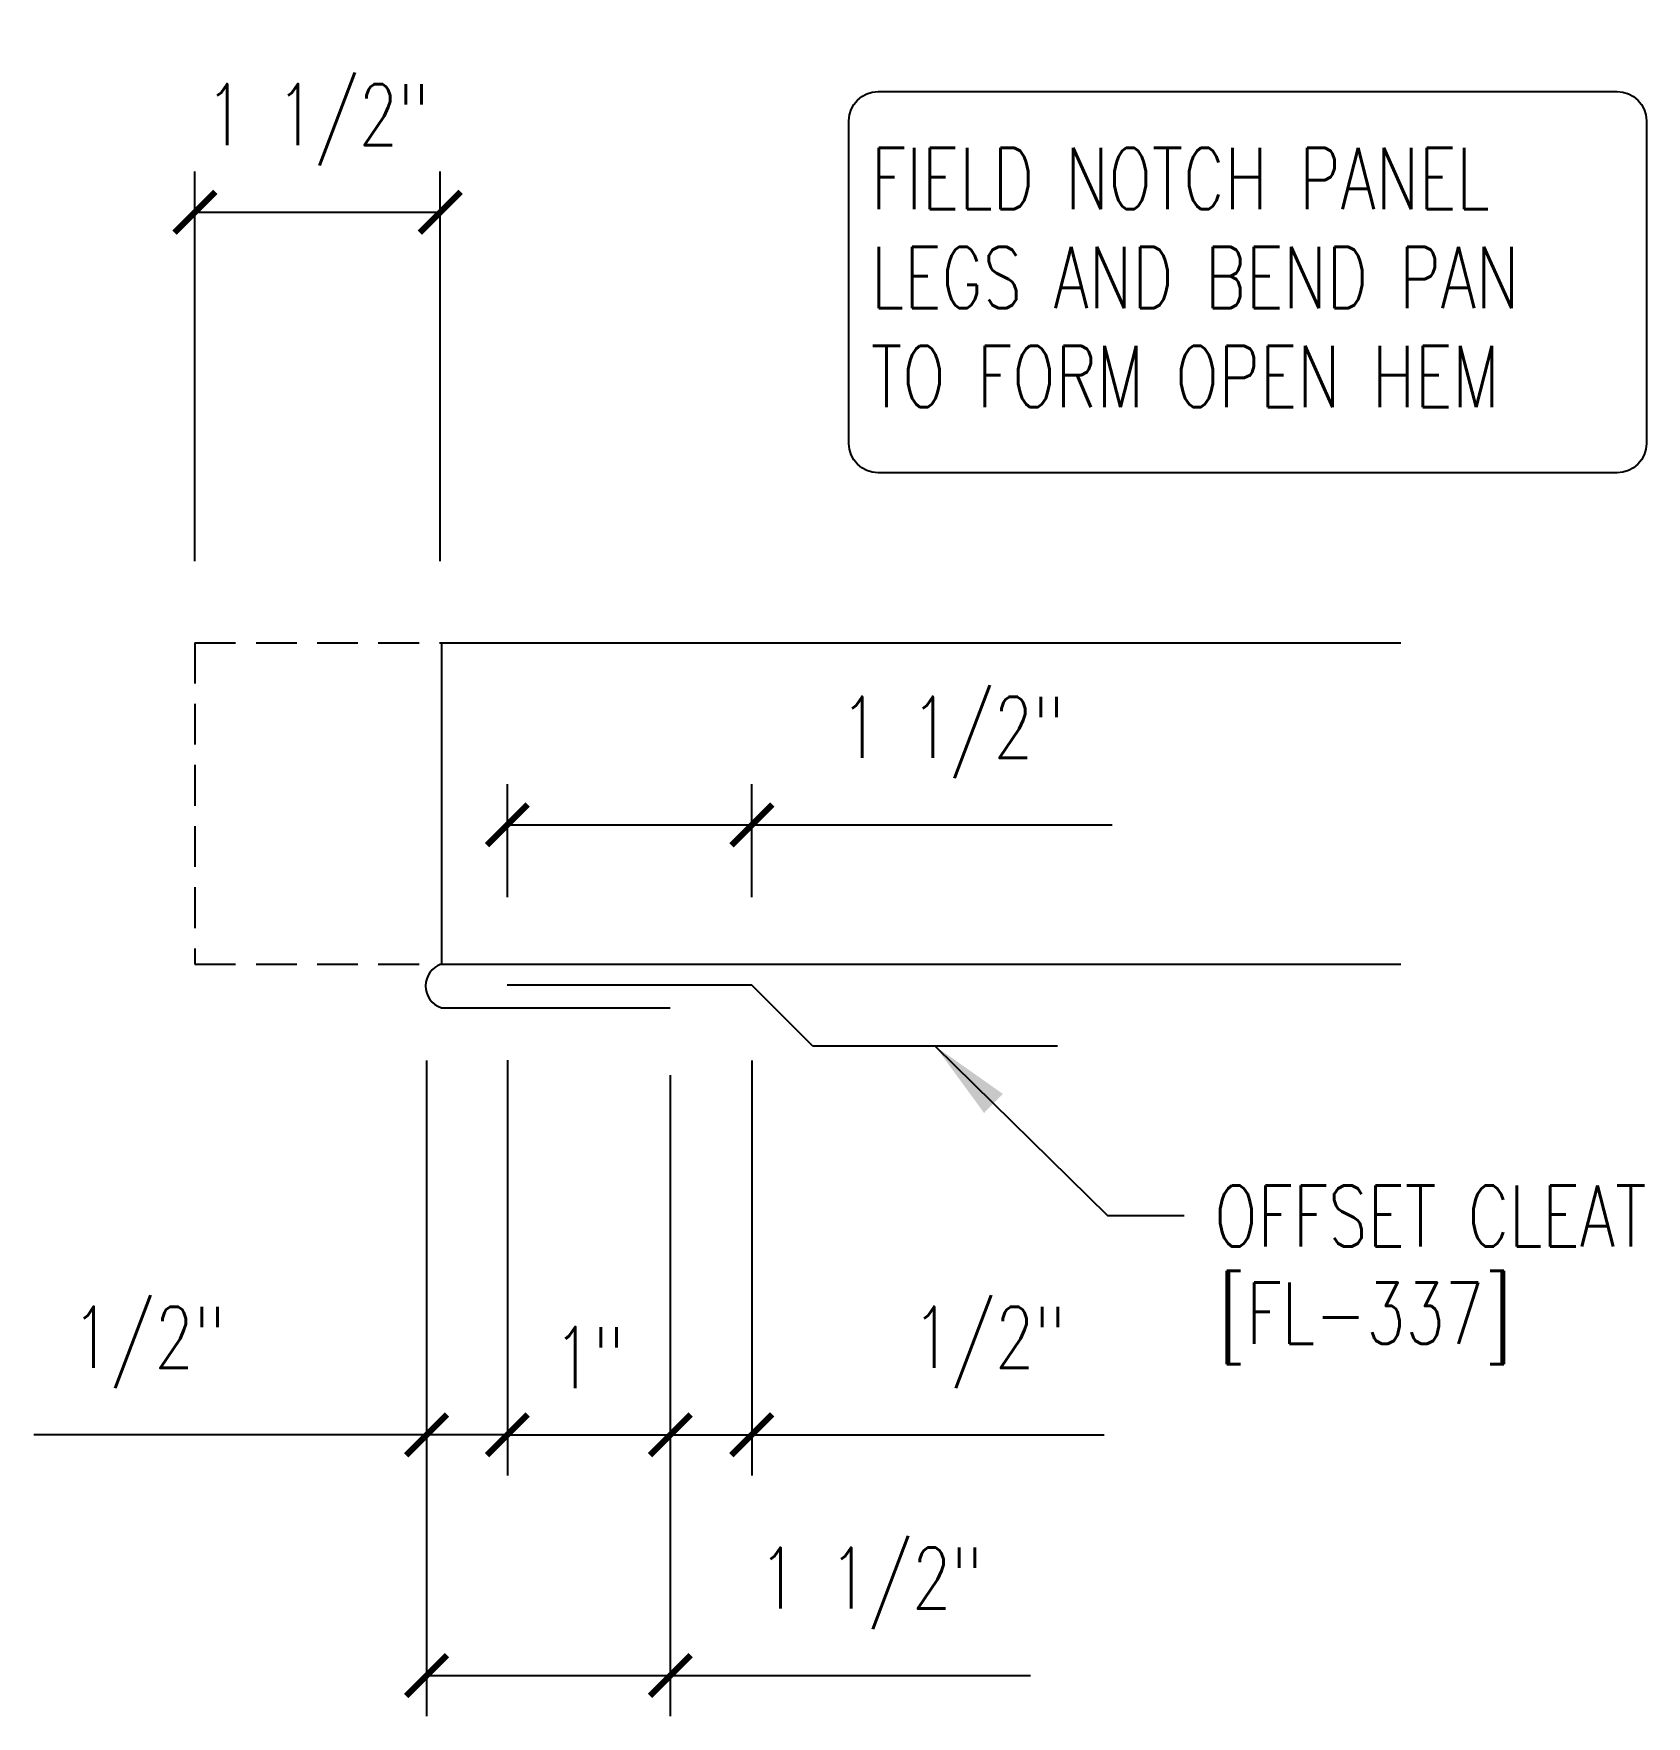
# Model space of a CAD drawing. Header units: inches. Extents: x -1.5 to 46.1, y 4.7 to 34.9.
# Drawn here: x 6.48 to 16.37, y 24.61 to 34.93 of the extents above; entities that cross this region are included whole.
import ezdxf

# ---------------------------------------------------------------- set-up
doc = ezdxf.new("R2010")
doc.units = ezdxf.units.IN
doc.header["$MEASUREMENT"] = 0
doc.linetypes.add('HIDDEN', pattern=[0.375, 0.25, -0.125])
for name, color, linetype in [('DIM', 2, 'Continuous'), ('PANEL', 11, 'Continuous'), ('TEXT', 2, 'Continuous'), ('TRIM', 6, 'Continuous'), ('wood', 3, 'Continuous')]:
    doc.layers.add(name, color=color, linetype=linetype)
doc.styles.add('TEXT', font='SIMPLEX', dxfattribs={"width": 0.75, "height": 6})
doc.styles.add('TEXT1', font='ROMANS.shx', dxfattribs={"width": 0.75, "height": 0.375})
doc.dimstyles.new('DETAIL', dxfattribs={"dimscale": 4, "dimtxt": 0.375, "dimasz": 0.0625, "dimexe": 0.0625, "dimexo": 0.125, "dimgap": 0.0625, "dimtad": 1, "dimdec": 4, "dimzin": 3, "dimdsep": 46, "dimlunit": 4, "dimtxsty": 'TEXT1', "dimblk": 'ARCHTICK', "dimcen": 0.0625, "dimclrd": 7, "dimclre": 7, "dimclrt": 2, "dimadec": 0, "dimazin": 0, "dimtfac": 0.59375, "dimtdec": 4, "dimtmove": 0, "dimatfit": 3, "dimfxl": 0, "dimfrac": 2, "dimtolj": 1, "dimtzin": 3, "dimarcsym": 0})
doc.dimstyles.new('DETAIL$7', dxfattribs={"dimscale": 4, "dimtxt": 6, "dimasz": 0.125, "dimexe": 0.0625, "dimexo": 0.125, "dimgap": 0.0625, "dimtad": 1, "dimdec": 5, "dimzin": 3, "dimdsep": 46, "dimlunit": 4, "dimtxsty": 'TEXT', "dimblk": 'ARCHTICK', "dimcen": 0.0625, "dimclrd": 7, "dimclre": 7, "dimclrt": 2, "dimadec": 0, "dimazin": 0, "dimtfac": 0.666667, "dimtdec": 5, "dimtmove": 0, "dimatfit": 3, "dimfxl": 0, "dimfrac": 2, "dimtolj": 1, "dimtzin": 3, "dimarcsym": 0})

# ---------------------------------------------------------------- blocks, each defined once
blk = doc.blocks.new('_ArchTick')
at = {"color": 0, "linetype": 'ByBlock', "const_width": 0.15}
blk.add_lwpolyline([(-0.5, -0.5), (0.5, 0.5)], dxfattribs=at)
blk = doc.blocks.new('*D16')
at = {"layer": 'DEFPOINTS', "color": 0}
for p in [(8.975, 33.836), (7.47, 31.196), (8.975, 31.196)]:
    blk.add_point(p, dxfattribs=at)
at = {"layer": 'DIM', "color": 7, "lineweight": -2}
for p, q in [((7.47, 31.696), (7.47, 34.086)), ((8.975, 31.696), (8.975, 34.086)), ((7.47, 33.836), (8.975, 33.836))]:
    blk.add_line(p, q, dxfattribs=at)
at = {"layer": 'DIM', "color": 7, "lineweight": -2, "xscale": 0.25, "yscale": 0.25, "zscale": 0.25, "rotation": 180}
blk.add_blockref('_ArchTick', (7.47, 33.836), dxfattribs=at)
at = {"layer": 'DIM', "color": 7, "lineweight": -2, "xscale": 0.25, "yscale": 0.25, "zscale": 0.25}
blk.add_blockref('_ArchTick', (8.975, 33.836), dxfattribs=at)
at = {"layer": 'DIM', "color": 2, "insert": (8.222, 34.372), "char_height": 0.375, "attachment_point": 5, "style": 'TEXT1'}
blk.add_mtext('\\A1;1 1/2"', dxfattribs=at)
blk = doc.blocks.new('*D17')
at = {"layer": 'DEFPOINTS', "color": 0}
for p in [(8.891, 29.133), (9.387, 29.134), (9.387, 26.337)]:
    blk.add_point(p, dxfattribs=at)
at = {"layer": 'DIM', "color": 7, "lineweight": -2}
for p, q in [((8.891, 28.633), (8.891, 26.087)), ((9.387, 28.634), (9.387, 26.087)), ((8.891, 26.337), (6.481, 26.337)), ((9.387, 26.337), (8.891, 26.337)), ((9.387, 26.337), (9.637, 26.337))]:
    blk.add_line(p, q, dxfattribs=at)
at = {"layer": 'DIM', "color": 7, "lineweight": -2, "xscale": 0.25, "yscale": 0.25, "zscale": 0.25}
blk.add_blockref('_ArchTick', (8.891, 26.337), dxfattribs=at)
at = {"layer": 'DIM', "color": 7, "lineweight": -2, "xscale": 0.25, "yscale": 0.25, "zscale": 0.25, "rotation": 180}
blk.add_blockref('_ArchTick', (9.387, 26.337), dxfattribs=at)
at = {"layer": 'DIM', "color": 2, "insert": (7.186, 26.873), "char_height": 0.375, "attachment_point": 5, "style": 'TEXT1'}
blk.add_mtext('\\A1;1/2"', dxfattribs=at)
blk = doc.blocks.new('A$C310C4779')
at = {"layer": 'TRIM'}
for p, q in [((0.01, 0.005), (-1.49, 0.005)), ((0.385, -0.37), (0.01, 0.005)), ((1.885, -0.37), (0.385, -0.37))]:
    blk.add_line(p, q, dxfattribs=at)
blk = doc.blocks.new('*D18')
at = {"layer": 'DEFPOINTS', "color": 0}
for p in [(9.387, 29.134), (10.386, 29.043), (10.386, 26.337)]:
    blk.add_point(p, dxfattribs=at)
at = {"layer": 'DIM', "color": 7, "lineweight": -2}
for p, q in [((9.387, 28.634), (9.387, 26.087)), ((10.386, 28.543), (10.386, 26.087)), ((9.387, 26.337), (10.386, 26.337))]:
    blk.add_line(p, q, dxfattribs=at)
at = {"layer": 'DIM', "color": 7, "lineweight": -2, "xscale": 0.25, "yscale": 0.25, "zscale": 0.25, "rotation": 180}
blk.add_blockref('_ArchTick', (9.387, 26.337), dxfattribs=at)
at = {"layer": 'DIM', "color": 7, "lineweight": -2, "xscale": 0.25, "yscale": 0.25, "zscale": 0.25}
blk.add_blockref('_ArchTick', (10.386, 26.337), dxfattribs=at)
at = {"layer": 'DIM', "color": 2, "insert": (9.887, 26.81), "char_height": 0.375, "attachment_point": 5, "style": 'TEXT1'}
blk.add_mtext('\\A1;1"', dxfattribs=at)
blk = doc.blocks.new('*D19')
at = {"layer": 'DEFPOINTS', "color": 0}
for p in [(8.891, 29.133), (10.386, 29.043), (10.386, 24.861)]:
    blk.add_point(p, dxfattribs=at)
at = {"layer": 'DIM', "color": 7, "lineweight": -2}
for p, q in [((8.891, 28.633), (8.891, 24.611)), ((10.386, 28.543), (10.386, 24.611)), ((8.891, 24.861), (10.386, 24.861)), ((10.386, 24.861), (12.596, 24.861))]:
    blk.add_line(p, q, dxfattribs=at)
at = {"layer": 'DIM', "color": 7, "lineweight": -2, "xscale": 0.25, "yscale": 0.25, "zscale": 0.25, "rotation": 180}
blk.add_blockref('_ArchTick', (8.891, 24.861), dxfattribs=at)
at = {"layer": 'DIM', "color": 7, "lineweight": -2, "xscale": 0.25, "yscale": 0.25, "zscale": 0.25}
blk.add_blockref('_ArchTick', (10.386, 24.861), dxfattribs=at)
at = {"layer": 'DIM', "color": 2, "insert": (11.616, 25.396), "char_height": 0.375, "attachment_point": 5, "style": 'TEXT1'}
blk.add_mtext('\\A1;1 1/2"', dxfattribs=at)
blk = doc.blocks.new('*D20')
at = {"layer": 'DEFPOINTS', "color": 0}
for p in [(10.887, 30.078), (9.387, 29.134), (10.887, 29.134)]:
    blk.add_point(p, dxfattribs=at)
at = {"layer": 'DIM', "color": 7, "lineweight": -2}
for p, q in [((9.387, 29.634), (9.387, 30.328)), ((10.887, 29.634), (10.887, 30.328)), ((9.387, 30.078), (10.887, 30.078)), ((10.887, 30.078), (13.097, 30.078))]:
    blk.add_line(p, q, dxfattribs=at)
at = {"layer": 'DIM', "color": 7, "lineweight": -2, "xscale": 0.25, "yscale": 0.25, "zscale": 0.25, "rotation": 180}
blk.add_blockref('_ArchTick', (9.387, 30.078), dxfattribs=at)
at = {"layer": 'DIM', "color": 7, "lineweight": -2, "xscale": 0.25, "yscale": 0.25, "zscale": 0.25}
blk.add_blockref('_ArchTick', (10.887, 30.078), dxfattribs=at)
at = {"layer": 'DIM', "color": 2, "insert": (12.117, 30.614), "char_height": 0.375, "attachment_point": 5, "style": 'TEXT1'}
blk.add_mtext('\\A1;1 1/2"', dxfattribs=at)
blk = doc.blocks.new('*D21')
at = {"layer": 'DEFPOINTS', "color": 0}
for p in [(10.886, 29.133), (10.386, 29.043), (10.386, 26.337)]:
    blk.add_point(p, dxfattribs=at)
at = {"layer": 'DIM', "color": 7, "lineweight": -2}
for p, q in [((10.886, 28.633), (10.886, 26.087)), ((10.386, 28.543), (10.386, 26.087)), ((10.386, 26.337), (10.886, 26.337)), ((10.886, 26.337), (13.047, 26.337))]:
    blk.add_line(p, q, dxfattribs=at)
at = {"layer": 'DIM', "color": 7, "lineweight": -2, "xscale": 0.25, "yscale": 0.25, "zscale": 0.25, "rotation": 180}
blk.add_blockref('_ArchTick', (10.386, 26.337), dxfattribs=at)
at = {"layer": 'DIM', "color": 7, "lineweight": -2, "xscale": 0.25, "yscale": 0.25, "zscale": 0.25}
blk.add_blockref('_ArchTick', (10.886, 26.337), dxfattribs=at)
at = {"layer": 'DIM', "color": 2, "insert": (12.342, 26.873), "char_height": 0.375, "attachment_point": 5, "style": 'TEXT1'}
blk.add_mtext('\\A1;1/2"', dxfattribs=at)

msp = doc.modelspace()

# ---------------------------------------------------------------- linework, layer by layer
at = {"layer": 'PANEL', "linetype": 'HIDDEN'}
for p, q in [((7.46983, 31.19554, 0), (8.98177, 31.19554, 0)), ((7.46983, 31.19554, 0), (7.46983, 29.22321, 0)), ((7.46983, 29.22321, 0), (8.98177, 29.22321, 0))]:
    msp.add_line(p, q, dxfattribs=at)
at = {"layer": 'PANEL', "color": 11}
for p, q in [((8.97485, 31.19554, 0), (14.86703, 31.19554, 0)), ((8.98177, 31.19554, 0), (8.98177, 29.22321, 0)), ((8.98177, 29.22321, 0), (14.86703, 29.22321, 0)), ((8.98177, 28.95698, 0), (10.38622, 28.95698, 0))]:
    msp.add_line(p, q, dxfattribs=at)
msp.add_arc((9.02454, 29.0901, 0), 0.13982, 107.81376, 252.18624, dxfattribs=at)
at = {"layer": 'TEXT', "elevation": 0}
msp.add_lwpolyline([(11.48137, 32.41787), (11.48137, 34.39606, -0.41421356), (11.66137, 34.57606), (16.19362, 34.57606, -0.41421356), (16.37362, 34.39606), (16.37362, 32.41787, -0.41421356), (16.19362, 32.23787), (11.66137, 32.23787, -0.41421356)], format="xyb", close=True, dxfattribs=at)

# ---------------------------------------------------------------- block references
at = {"layer": 'wood'}
msp.add_blockref('A$C310C4779', (10.87641, 29.08988, 0), dxfattribs=at)

# ---------------------------------------------------------------- texts
at = {"layer": 'TEXT', "style": 'TEXT1', "width": 0.75}
for s, p in [('FIELD NOTCH PANEL', (11.61624, 33.85465, 0)), ('LEGS AND BEND PAN', (11.61624, 33.24751, 0)), ('TO FORM OPEN HEM', (11.61624, 32.64037, 0)), ('OFFSET CLEAT', (13.72311, 27.49173, 0)), ('[FL-337]', (13.75115, 26.89571, 0))]:
    msp.add_text(s, height=0.375, dxfattribs=at).set_placement(p)

# ---------------------------------------------------------------- dimensions: what is measured, and where the dimension line sits
at = {"layer": 'DIM'}
for base, p1, p2, picture, middle in [((8.97485, 33.83595, 0), (7.46983, 31.19554, 0), (8.97485, 31.19554, 0), '*D16', (8.22234, 33.83595, 0)), ((9.386781, 26.337128, 0), (8.891427, 29.132869, 0), (9.386781, 29.134135, 0), '*D17', (7.18607, 26.337128, 0))]:
    dim = msp.add_linear_dim(base=base, p1=p1, p2=p2, dimstyle='DETAIL', dxfattribs=at)
    dim.commit()
    dim.dimension.update_dxf_attribs({"geometry": picture, "text_midpoint": middle, "dimtype": 160})
for base, p1, p2, picture, middle in [((10.88678, 30.07839, 0), (9.38678, 29.13414, 0), (10.88678, 29.13414, 0), '*D20', (12.11669, 30.61411, 0)), ((10.38622, 24.8605, 0), (8.89143, 29.13287, 0), (10.38622, 29.04253, 0), '*D19', (11.61613, 25.39622, 0)), ((10.38622, 26.33713, 0), (9.38678, 29.13414, 0), (10.38622, 29.04253, 0), '*D18', (9.8865, 26.81034, 0))]:
    dim = msp.add_linear_dim(base=base, p1=p1, p2=p2, dimstyle='DETAIL', dxfattribs=at)
    dim.commit()
    dim.dimension.update_dxf_attribs({"geometry": picture, "text_midpoint": middle})
dim = msp.add_linear_dim(base=(10.38622, 26.33713, 0), p1=(10.88622, 29.13287, 0), p2=(10.38622, 29.04253, 0), angle=180, dimstyle='DETAIL', dxfattribs=at)
dim.commit()
dim.dimension.update_dxf_attribs({"geometry": '*D21', "text_midpoint": (12.34158, 26.33713, 0), "dimtype": 160})

# ---------------------------------------------------------------- leaders
at = {"layer": 'TEXT'}
msp.add_leader([(12.01178, 28.72023, 0), (13.06902, 27.68162, 0), (13.53922, 27.68162, 0)], dimstyle='DETAIL$7', dxfattribs=at)

doc.saveas('drawing.dxf')
